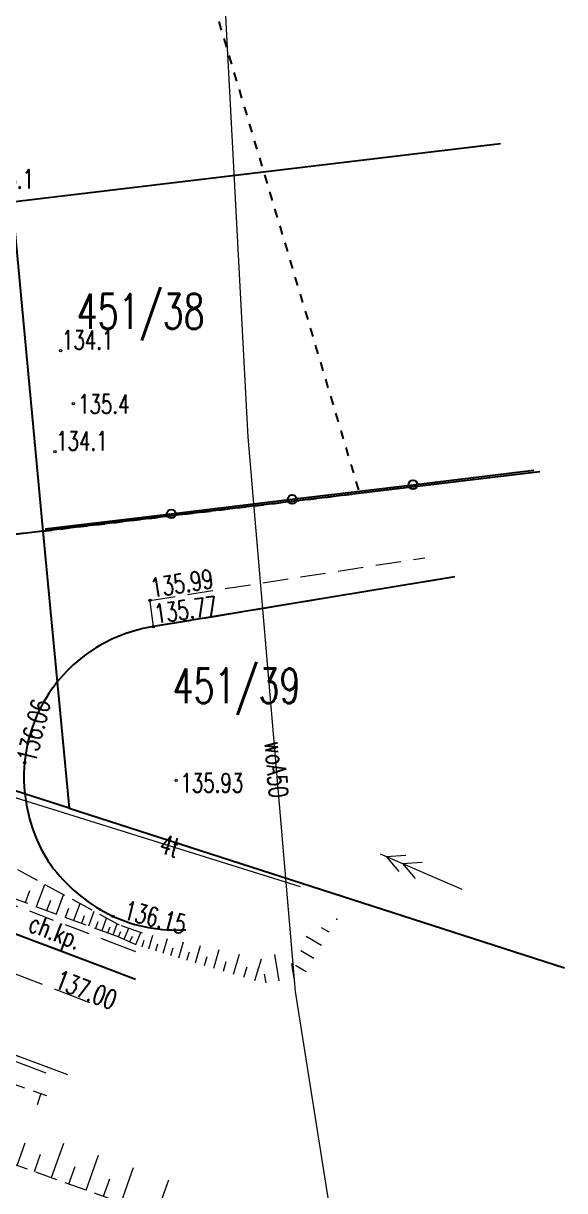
# Model space of a CAD drawing. Header units: metres. Extents: x 7583802 to 7586368, y 5958992 to 5960558.
# Drawn here: x 7585711.6 to 7585754.2, y 5960026 to 5960117.9 of the extents above; entities that cross this region are included whole.
import ezdxf
from ezdxf.enums import TextEntityAlignment as Align

# ---------------------------------------------------------------- set-up
doc = ezdxf.new("R2010")
doc.units = ezdxf.units.M
for name, pattern in [('1', [0]), ('2', [3, 2, -1]), ('3_1', [0]), ('3_BUBZ02', [2.45, 1.75, -0.7]), ('3_BUBZ02G', [2.45, 1.75, -0.7]), ('3_KTCR02', [3, 2, -1]), ('3_KTJZ01', [4, 3, -1]), ('3_KTKR01', [0]), ('3_PTRW02', [0]), ('4_1', [0]), ('4_SUPE_01', [0]), ('4_SUPT_01', [0]), ('4_SUPW_01', [0]), ('GUZ', [1.4, 0.7, -0.7])]:
    doc.linetypes.add(name, pattern=pattern)
doc.layers.get('0').update_dxf_attribs({"color": 250, "linetype": 'CONTINUOUS', "lineweight": 100})
for name, color, linetype, lineweight in [('BUBZ_L_1', 7, '3_BUBZ02', 18), ('DZIALKI-G_L_0', 7, '1', 25), ('DZIALKI_N_T_0', 7, 'CONTINUOUS', 25), ('KONTURY_L_0', 114, '2', 25), ('KTCR_E_T_1', 7, 'CONTINUOUS', 15), ('KTCR_L_1', 7, '3_KTCR02', 18), ('KTJZ_L_0', 7, '3_KTJZ01', 18), ('KTKR_L_0', 7, '3_KTKR01', 25), ('KTOK_L_4', 7, 'CONTINUOUS', 25), ('PTRW_L_1', 7, 'CONTINUOUS', 18), ('RTPW_T_0', 7, 'CONTINUOUS', 15), ('RTPW_T_1', 7, 'CONTINUOUS', 15), ('SUPE_L_2', 1, '4_SUPE_01', 18), ('SUPT_E_T_0', 30, 'CONTINUOUS', 15), ('SUPT_L_0', 30, '4_SUPT_01', 18), ('SUPW_E_T_0', 5, 'CONTINUOUS', 15), ('SUPW_L_0', 5, '4_SUPW_01', 18)]:
    doc.layers.add(name, color=color, linetype=linetype, lineweight=lineweight)
doc.styles.get("Standard").update_dxf_attribs({"font": 'Simplex.SHX', "width": 0.75})

# ---------------------------------------------------------------- blocks, each defined once
blk = doc.blocks.new('3_RTPW01')
at = {"linetype": 'CONTINUOUS'}
blk.add_circle((0, 0), 0.09, dxfattribs=at)
blk = doc.blocks.new('3_RTPW02')
at = {"linetype": 'CONTINUOUS'}
blk.add_circle((0, 0), 0.09, dxfattribs=at)

msp = doc.modelspace()

# ---------------------------------------------------------------- linework, layer by layer
at = {"layer": 'BUBZ_L_1', "linetype": '3_BUBZ02'}
for p, q in [((7585719.19, 5960046.87), (7585708.76, 5960052.53)), ((7585720.99, 5960046.24), (7585719.19, 5960046.87))]:
    msp.add_line(p, q, dxfattribs=at)
at = {"layer": 'BUBZ_L_1', "linetype": '3_BUBZ02G'}
for p, q in [((7585707.99, 5960050.02), (7585718.88, 5960046.04)), ((7585718.88, 5960046.04), (7585720.76, 5960045.22)), ((7585698.51, 5960038.69), (7585713.447, 5960033.439)), ((7585696.43, 5960033.2), (7585724.95, 5960023))]:
    msp.add_line(p, q, dxfattribs=at)
at = {"layer": 'BUBZ_L_1', "linetype": '3_1'}
for p, q in [((7585711.776, 5960048.636), (7585712.12, 5960049.578)), ((7585712.653, 5960048.316), (7585713.294, 5960050.07)), ((7585713.47, 5960048.017), (7585713.768, 5960048.834)), ((7585714.23, 5960047.739), (7585714.786, 5960049.26)), ((7585715.597, 5960047.24), (7585716.079, 5960048.558)), ((7585714.938, 5960047.481), (7585715.197, 5960048.189)), ((7585716.211, 5960047.015), (7585716.435, 5960047.629)), ((7585716.783, 5960046.807), (7585717.2, 5960047.95)), ((7585717.315, 5960046.612), (7585717.509, 5960047.144)), ((7585717.81, 5960046.431), (7585718.173, 5960047.422)), ((7585718.272, 5960046.262), (7585718.44, 5960046.724)), ((7585718.702, 5960046.105), (7585719.016, 5960046.965)), ((7585735.708, 5960046.295), (7585735.107, 5960046.644)), ((7585719.122, 5960045.934), (7585719.303, 5960046.351)), ((7585719.554, 5960045.746), (7585719.931, 5960046.611)), ((7585720.003, 5960045.55), (7585720.199, 5960045.999)), ((7585720.47, 5960045.347), (7585720.877, 5960046.28)), ((7585721.499, 5960044.999), (7585721.817, 5960046.061)), ((7585722.627, 5960044.66), (7585722.972, 5960045.812)), ((7585735.106, 5960045.26), (7585733.903, 5960045.959)), ((7585720.967, 5960045.158), (7585721.12, 5960045.668)), ((7585722.052, 5960044.833), (7585722.217, 5960045.386)), ((7585723.227, 5960044.481), (7585723.406, 5960045.08)), ((7585723.85, 5960044.294), (7585724.224, 5960045.541)), ((7585725.175, 5960043.897), (7585725.58, 5960045.248)), ((7585726.611, 5960043.467), (7585727.05, 5960044.931)), ((7585734.504, 5960044.224), (7585733.469, 5960044.826)), ((7585724.499, 5960044.099), (7585724.694, 5960044.749)), ((7585725.879, 5960043.686), (7585726.089, 5960044.389)), ((7585727.373, 5960043.238), (7585727.601, 5960044)), ((7585728.166, 5960043), (7585728.641, 5960044.587)), ((7585729.851, 5960042.495), (7585730.366, 5960044.214)), ((7585731.762, 5960042.476), (7585731.422, 5960044.545)), ((7585728.992, 5960042.753), (7585729.239, 5960043.579)), ((7585730.728, 5960042.306), (7585730.615, 5960042.988)), ((7585732.944, 5960042.671), (7585732.749, 5960043.852)), ((7585733.902, 5960043.189), (7585733.056, 5960043.681)), ((7585713.003, 5960033.595), (7585712.694, 5960032.719)), ((7585711.127, 5960027.944), (7585711.76, 5960029.714)), ((7585713.838, 5960026.974), (7585714.809, 5960029.69)), ((7585712.48, 5960027.46), (7585712.964, 5960028.813)), ((7585716.567, 5960025.998), (7585717.545, 5960028.732)), ((7585715.2, 5960026.487), (7585715.687, 5960027.849)), ((7585719.315, 5960025.015), (7585720.299, 5960027.768)), ((7585717.938, 5960025.508), (7585718.429, 5960026.879)), ((7585722.08, 5960024.026), (7585723.071, 5960026.797))]:
    msp.add_line(p, q, dxfattribs=at)
msp.add_point((7585736.31, 5960047.33), dxfattribs=at)
at = {"layer": 'DZIALKI-G_L_0', "linetype": '1'}
for p, q in [((7585749.2, 5960108.38), (7585710.73, 5960103.79)), ((7585710.73, 5960103.79), (7585713.16, 5960077.89)), ((7585752.29, 5960082.56), (7585713.16, 5960077.89)), ((7585713.16, 5960077.89), (7585703.23, 5960076.71)), ((7585713.16, 5960077.89), (7585715.22, 5960056.06)), ((7585715.22, 5960056.06), (7585704.85, 5960059.4)), ((7585715.22, 5960056.06), (7585754.25, 5960043.5))]:
    msp.add_line(p, q, dxfattribs=at)
at = {"layer": 'KONTURY_L_0', "linetype": 'GUZ'}
for p, q in [((7585723, 5960131.44), (7585738.09, 5960080.87)), ((7585713.16, 5960077.89), (7585738.09, 5960080.87)), ((7585713.16, 5960077.89), (7585703.23, 5960076.71))]:
    msp.add_line(p, q, dxfattribs=at)
at = {"layer": 'KTCR_L_1', "linetype": '3_KTCR02'}
for p, q in [((7585721.59, 5960072.44), (7585743.24, 5960075.8)), ((7585745.59, 5960074.29), (7585721.86, 5960070.37)), ((7585721.86, 5960070.37), (7585721.59, 5960072.44)), ((7585706.49, 5960050.11), (7585718.65, 5960045.48)), ((7585717.89, 5960043.59), (7585704.56, 5960048.61)), ((7585718.65, 5960045.48), (7585720.44, 5960044.78)), ((7585720.46, 5960042.6), (7585717.89, 5960043.59))]:
    msp.add_line(p, q, dxfattribs=at)
at = {"layer": 'KTJZ_L_0', "linetype": '3_KTJZ01'}
for p, q in [((7585721.86, 5960070.37), (7585745.59, 5960074.29)), ((7585687.88, 5960051.85), (7585716.88, 5960040.76)), ((7585715.11, 5960035.06), (7585684.6, 5960046.59))]:
    msp.add_line(p, q, dxfattribs=at)
for centre, radius, start, end in [((7585723.783, 5960058.088), 12.431, 98.89979, 119.66823), ((7585723.783, 5960058.37), 12.188, 120.32341, 148.15617), ((7585723.539, 5960058.562), 11.879, 148.32047, 189.11395), ((7585723.333, 5960058.235), 11.628, 187.68515, 216.61371), ((7585724.433, 5960059.524), 13.285, 218.25046, 244.3404), ((7585723.639, 5960058.457), 11.981, 245.55275, 273.64369)]:
    msp.add_arc(centre, radius, start, end, dxfattribs=at)
at = {"layer": 'KTKR_L_0', "linetype": '3_KTKR01'}
for p, q in [((7585745.59, 5960074.29), (7585721.86, 5960070.37)), ((7585704.56, 5960048.61), (7585717.89, 5960043.59)), ((7585717.89, 5960043.59), (7585720.46, 5960042.6))]:
    msp.add_line(p, q, dxfattribs=at)
for centre, radius, start, end in [((7585723.783, 5960058.088), 12.431, 98.89979, 119.66823), ((7585723.783, 5960058.37), 12.188, 120.32341, 148.15617), ((7585723.539, 5960058.562), 11.879, 148.32047, 189.11395), ((7585723.333, 5960058.235), 11.628, 187.68515, 216.61371), ((7585724.433, 5960059.524), 13.285, 218.25046, 244.3404), ((7585723.639, 5960058.457), 11.981, 245.55275, 273.64369)]:
    msp.add_arc(centre, radius, start, end, dxfattribs=at)
at = {"layer": 'KTOK_L_4'}
for p, q in [((7585742.309, 5960081.545), (7585751.83, 5960082.69)), ((7585732.789, 5960080.4), (7585742.309, 5960081.545)), ((7585723.268, 5960079.254), (7585732.789, 5960080.4)), ((7585713.34, 5960078.06), (7585723.268, 5960079.254))]:
    msp.add_line(p, q, dxfattribs=at)
for centre in [(7585742.309, 5960081.545), (7585732.789, 5960080.4), (7585723.268, 5960079.254)]:
    msp.add_circle(centre, 0.35, dxfattribs=at)
at = {"layer": 'PTRW_L_1', "linetype": '3_PTRW02'}
for p, q in [((7585684.47, 5960046.17), (7585713.39, 5960035.24)), ((7585715.11, 5960035.06), (7585684.6, 5960046.59))]:
    msp.add_line(p, q, dxfattribs=at)
at = {"layer": 'SUPE_L_2', "linetype": '4_SUPE_01'}
for p, q in [((7585739.731, 5960052.477), (7585746.154, 5960049.694)), ((7585740.19, 5960052.278), (7585741.752, 5960052.364)), ((7585740.19, 5960052.278), (7585741.196, 5960051.079)), ((7585741.474, 5960051.722), (7585743.037, 5960051.807)), ((7585741.474, 5960051.722), (7585742.481, 5960050.523))]:
    msp.add_line(p, q, dxfattribs=at)
at = {"layer": 'SUPT_L_0', "linetype": '4_SUPT_01'}
msp.add_line((7585710.21, 5960057.14), (7585733.42, 5960049.9), dxfattribs=at)
at = {"layer": 'SUPW_L_0', "linetype": '4_1'}
for p, q in [((7585729.325, 5960085.279), (7585724.506, 5960176.111)), ((7585733.047, 5960041.638), (7585729.325, 5960085.279)), ((7585736.744, 5960018.311), (7585733.047, 5960041.638))]:
    msp.add_line(p, q, dxfattribs=at)

# ---------------------------------------------------------------- block references
at = {"layer": 'RTPW_T_0'}
for p in [(7585714.56, 5960092.1), (7585715.55, 5960087.94), (7585714.1, 5960084.15)]:
    msp.add_blockref('3_RTPW01', p, dxfattribs=at)
at = {"layer": 'RTPW_T_1'}
for p in [(7585721.59, 5960072.44), (7585721.86, 5960070.37), (7585711.71, 5960059.65), (7585723.65, 5960058.26), (7585718.68, 5960047.55)]:
    msp.add_blockref('3_RTPW02', p, dxfattribs=at)

# ---------------------------------------------------------------- texts
at = {"layer": 'DZIALKI_N_T_0', "width": 0.7}
for s, p in [('451/38', (7585715.82, 5960096.57)), ('451/39', (7585723.37, 5960067.08))]:
    msp.add_text(s, height=2.75, dxfattribs=at).set_placement(p, align=Align.TOP_LEFT)
at = {"layer": 'KTCR_E_T_1', "width": 0.7}
msp.add_text('ch.kp.', height=1.5, rotation=338.71735, dxfattribs=at).set_placement((7585714.039, 5960046.128), align=Align.MIDDLE)
at = {"layer": 'RTPW_T_0', "width": 0.7}
for s, p in [('135.1', (7585708.4, 5960104.883)), ('134.1', (7585714.66, 5960092.2)), ('135.4', (7585715.926, 5960087.142)), ('134.1', (7585714.2, 5960084.25))]:
    msp.add_text(s, height=1.5, dxfattribs=at).set_placement(p)
at = {"layer": 'RTPW_T_1', "width": 0.7}
for s, rotation, p in [('135.99', 8.89254, (7585721.772, 5960072.664)), ('135.77', 8.0171, (7585722.056, 5960070.617)), ('136.06', 75.5297, (7585712.543, 5960059.586)), ('136.15', 345.66457, (7585719.422, 5960047.355)), ('137.00', 338.9513, (7585713.981, 5960041.951))]:
    msp.add_text(s, height=1.5, rotation=rotation, dxfattribs=at).set_placement(p)
msp.add_text('135.93', height=1.5, dxfattribs=at).set_placement((7585723.986, 5960057.316))
at = {"layer": 'SUPT_E_T_0', "width": 0.7}
msp.add_text('4t', height=1.5, rotation=342.6755, dxfattribs=at).set_placement((7585723.132, 5960053.109), align=Align.MIDDLE)
at = {"layer": 'SUPW_E_T_0', "width": 0.7}
msp.add_text('woA50', height=1.5, rotation=274.87478, dxfattribs=at).set_placement((7585731.556, 5960059.12), align=Align.MIDDLE)

doc.saveas('drawing.dxf')
